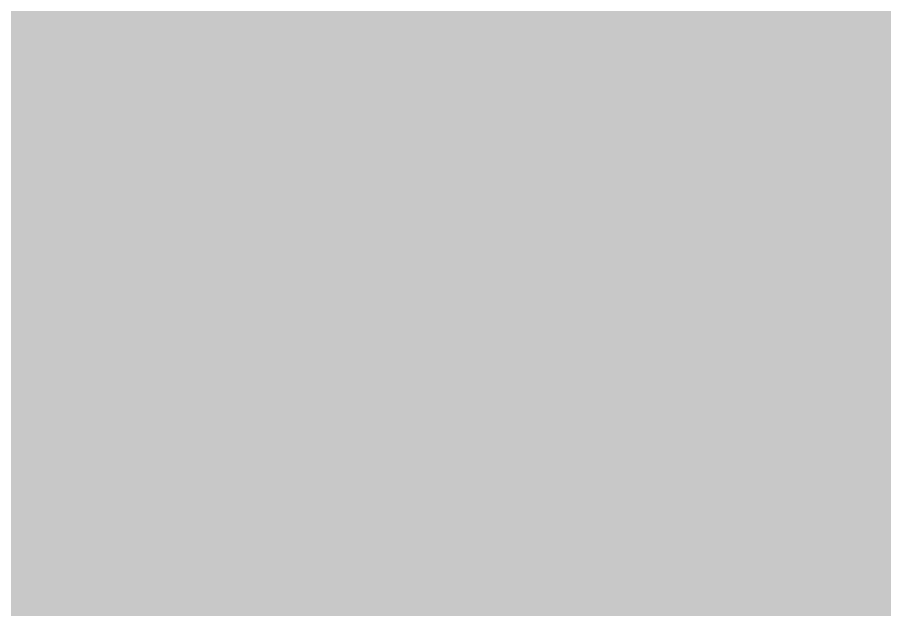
# Model space of a CAD drawing. Header units: millimetres. Extents: x 85 to 447, y 59 to 294.
# Drawn here: x 127.67399 to 127.67799, y 69.024713 to 69.027443 of the extents above; entities that cross this region are included whole.
import ezdxf

# ---------------------------------------------------------------- set-up
doc = ezdxf.new("R2010")
doc.units = ezdxf.units.MM
doc.layers.add('BG', color=7, linetype='Continuous')

msp = doc.modelspace()

# ---------------------------------------------------------------- hatches: boundary and pattern name
at = {"layer": 'BG', "true_color": 0x5e416d}
msp.add_hatch(color=197, dxfattribs=at).paths.add_polyline_path([(85.3680131, 58.7338736), (245.367911, 58.7338736), (245.367911, 278.7338645), (85.3680131, 278.7338645)])
at = {"layer": 'BG', "true_color": 0xf6c315}
msp.add_hatch(color=40, dxfattribs=at).paths.add_polyline_path([(127.7061911, 69.0201148), (127.7063181, 69.0203877), (127.7064516, 69.0206431), (127.7065908, 69.0208824), (127.7067347, 69.0211072), (127.7068825, 69.021319), (127.7070334, 69.0215193), (127.7071865, 69.0217097), (127.7073409, 69.0218918), (127.7074959, 69.0220669), (127.7076504, 69.0222368), (127.7078038, 69.0224028), (127.707955, 69.0225666), (127.7081033, 69.0227297), (127.7082479, 69.0228935), (127.7083877, 69.0230597), (127.7085221, 69.0232297), (127.7086501, 69.0234051), (127.7087708, 69.0235875), (127.7088835, 69.0237783), (127.7089872, 69.023979), (127.7090812, 69.0241913), (127.7091644, 69.0244167), (127.7092362, 69.0246566), (127.7092956, 69.0249126), (127.709883, 69.0265442), (127.7104544, 69.028138), (127.7110098, 69.0297031), (127.711549, 69.0312487), (127.7120718, 69.0327839), (127.7125781, 69.034318), (127.7130678, 69.03586), (127.7135407, 69.0374192), (127.7139967, 69.0390047), (127.7144357, 69.0406258), (127.7148575, 69.0422915), (127.7152619, 69.0440111), (127.715649, 69.0457937), (127.7160184, 69.0476485), (127.7163701, 69.0495846), (127.7167039, 69.0516113), (127.7170197, 69.0537377), (127.7173174, 69.055973), (127.7175968, 69.0583263), (127.7178578, 69.0608069), (127.7181002, 69.0634239), (127.7183239, 69.0661864), (127.7185288, 69.0691036), (127.7187147, 69.0721848), (127.7188579, 69.0754645), (127.7188659, 69.0787821), (127.7187411, 69.0821186), (127.7184863, 69.085455), (127.7181038, 69.0887722), (127.7175963, 69.0920512), (127.7169664, 69.0952729), (127.7162166, 69.0984184), (127.7153494, 69.1014686), (127.7143674, 69.1044045), (127.7132732, 69.107207), (127.7120693, 69.1098571), (127.7107583, 69.1123357), (127.7093427, 69.114624), (127.7078251, 69.1167027), (127.7062081, 69.1185529), (127.7044942, 69.1201555), (127.702686, 69.1214916), (127.7007859, 69.122542), (127.6987967, 69.1232878), (127.6967208, 69.1237099), (127.6945608, 69.1237892), (127.6923192, 69.1235069), (127.6899986, 69.1228437), (127.6888844, 69.1223121), (127.6877902, 69.1217065), (127.6867158, 69.121029), (127.6856606, 69.1202816), (127.6846242, 69.1194665), (127.6836062, 69.1185856), (127.6826061, 69.117641), (127.6816234, 69.1166348), (127.6806578, 69.1155691), (127.6797088, 69.1144459), (127.6787759, 69.1132674), (127.6778587, 69.1120355), (127.6769567, 69.1107523), (127.6760696, 69.1094199), (127.6751968, 69.1080405), (127.6743379, 69.1066159), (127.6734925, 69.1051484), (127.6726602, 69.1036399), (127.6718404, 69.1020926), (127.6710327, 69.1005084), (127.6702368, 69.0988896), (127.6694521, 69.0972381), (127.6686783, 69.095556), (127.6679147, 69.0938454), (127.667792, 69.0936761), (127.6676707, 69.0935203), (127.6675509, 69.0933765), (127.6674326, 69.0932437), (127.6673158, 69.0931204), (127.6672004, 69.0930053), (127.6670865, 69.0928972), (127.666974, 69.0927949), (127.666863, 69.0926969), (127.6667535, 69.0926021), (127.6666455, 69.0925091), (127.6665389, 69.0924166), (127.6664338, 69.0923234), (127.6663302, 69.0922282), (127.666228, 69.0921297), (127.6661273, 69.0920266), (127.6660281, 69.0919176), (127.6659304, 69.0918015), (127.6658341, 69.0916768), (127.6657393, 69.0915425), (127.6656459, 69.0913971), (127.6655541, 69.0912395), (127.6654637, 69.0910682), (127.6653747, 69.090882), (127.6639313, 69.0928228), (127.6624848, 69.0947375), (127.6610353, 69.0966249), (127.6595827, 69.0984839), (127.6581268, 69.1003133), (127.6566678, 69.1021119), (127.6552054, 69.1038787), (127.6537396, 69.1056125), (127.6522704, 69.107312), (127.6507978, 69.1089763), (127.6493215, 69.1106041), (127.6478417, 69.1121942), (127.6463582, 69.1137456), (127.6448709, 69.1152571), (127.6433799, 69.1167275), (127.641885, 69.1181557), (127.6403862, 69.1195405), (127.6388833, 69.1208808), (127.6373765, 69.1221755), (127.6358655, 69.1234233), (127.6343504, 69.1246232), (127.6328311, 69.125774), (127.6313075, 69.1268746), (127.6297795, 69.1279237), (127.6283442, 69.1289696), (127.6269225, 69.1299637), (127.6255149, 69.1309054), (127.6241218, 69.131794), (127.6227436, 69.1326287), (127.6213806, 69.1334088), (127.6200334, 69.1341338), (127.6187023, 69.1348029), (127.6173877, 69.1354153), (127.61609, 69.1359705), (127.6148098, 69.1364677), (127.6135473, 69.1369063), (127.612303, 69.1372855), (127.6110773, 69.1376047), (127.6098706, 69.1378631), (127.6086834, 69.1380602), (127.607516, 69.1381951), (127.6063688, 69.1382672), (127.6052423, 69.1382759), (127.6041369, 69.1382204), (127.603053, 69.1381), (127.6019911, 69.1379141), (127.6009514, 69.1376619), (127.5999345, 69.1373429), (127.6019591, 69.1344933), (127.6039845, 69.1316419), (127.6060097, 69.1287887), (127.608034, 69.1259338), (127.6100566, 69.1230771), (127.6120766, 69.1202188), (127.6140934, 69.1173588), (127.6161061, 69.1144972), (127.6181138, 69.111634), (127.6201159, 69.1087693), (127.6221115, 69.105903), (127.6240998, 69.1030352), (127.62608, 69.100166), (127.6280513, 69.0972953), (127.6300129, 69.0944232), (127.6319641, 69.0915497), (127.633904, 69.0886749), (127.6358318, 69.0857987), (127.6377468, 69.0829213), (127.6396481, 69.0800426), (127.641535, 69.0771627), (127.6434066, 69.0742816), (127.6452621, 69.0713993), (127.6471009, 69.0685159), (127.6489207, 69.0657173), (127.6507205, 69.0629129), (127.6525008, 69.0601032), (127.6542623, 69.0572883), (127.6560053, 69.0544684), (127.6577305, 69.0516438), (127.6594384, 69.0488146), (127.6611297, 69.0459813), (127.6628047, 69.0431438), (127.6644641, 69.0403026), (127.6661085, 69.0374577), (127.6677384, 69.0346096), (127.6693542, 69.0317583), (127.6709567, 69.0289041), (127.6725463, 69.0260472), (127.6741236, 69.0231879), (127.6756892, 69.0203264), (127.6772435, 69.0174629), (127.6787872, 69.0145977), (127.6803208, 69.0117309), (127.6818448, 69.0088629), (127.6833598, 69.0059938), (127.6848664, 69.0031239), (127.686365, 69.0002534), (127.6859791, 69.0010126), (127.6855969, 69.001773), (127.6852179, 69.0025346), (127.6848416, 69.0032969), (127.6844671, 69.00406), (127.684094, 69.0048235), (127.6837217, 69.0055874), (127.6833494, 69.0063512), (127.6829767, 69.007115), (127.6826029, 69.0078785), (127.6822273, 69.0086414), (127.6818495, 69.0094036), (127.6814687, 69.0101649), (127.6810843, 69.010925), (127.6806958, 69.0116839), (127.6803025, 69.0124412), (127.6799038, 69.0131969), (127.6794991, 69.0139506), (127.6790878, 69.0147022), (127.6786692, 69.0154514), (127.6782429, 69.0161982), (127.677808, 69.0169423), (127.6773642, 69.0176834), (127.6769106, 69.0184215), (127.6781425, 69.01894), (127.6793771, 69.0194034), (127.6806141, 69.0198138), (127.6818527, 69.0201736), (127.6830926, 69.0204849), (127.6843332, 69.0207498), (127.685574, 69.0209707), (127.6868145, 69.0211496), (127.6880541, 69.0212889), (127.6892923, 69.0213907), (127.6905286, 69.0214572), (127.6917625, 69.0214906), (127.6929935, 69.0214932), (127.694221, 69.0214671), (127.6954445, 69.0214146), (127.6966635, 69.0213378), (127.6978775, 69.0212389), (127.699086, 69.0211202), (127.7002884, 69.0209839), (127.7014842, 69.0208321), (127.7026729, 69.0206671), (127.7038539, 69.0204911), (127.7050269, 69.0203063)])

doc.saveas('drawing.dxf')
